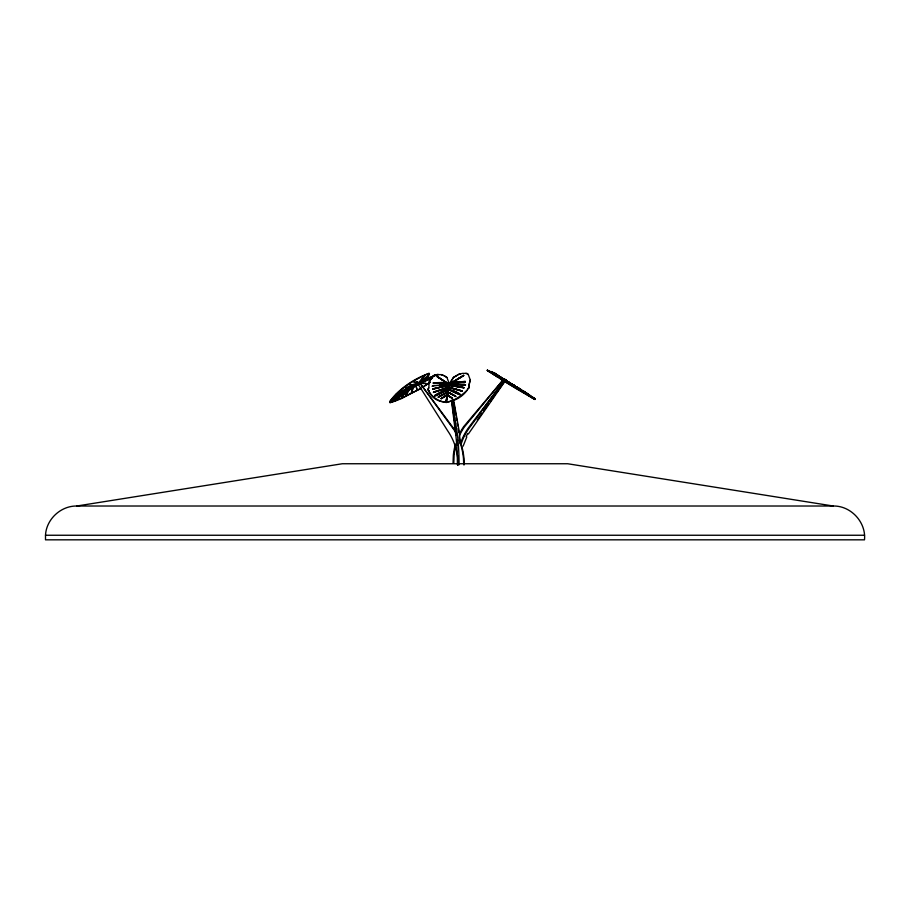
<?xml version="1.0" encoding="UTF-8"?>
<svg xmlns="http://www.w3.org/2000/svg" width="910" height="910" viewBox="0 0 910 910"><rect width="100%" height="100%" fill="white"/><g stroke="black" fill="none" stroke-linecap="round" stroke-linejoin="round"><path stroke-width="1.36" d="M453.055 462.883L453.339 455.239A62.108 61.971 -90 0 1 455.523 443.989M453.806 462.86L454.09 455.307A61.38 61.243 -90 0 1 455.307 447.845M467.569 388.752L469.014 387.546L467.308 390.003C458.367 402.846 437.232 407.964 428.951 391.63L427.905 389.605L428.781 387.899L429.292 381.347L434.57 374.795L441.111 374.601L444.842 376.16L446.947 377.491L449.29 383.838L453.601 377.206L458.799 374.272L462.61 373.362L467.046 373.418L468.377 374.818L470.254 379.914L468.73 386.215L470.254 379.914M428.951 391.63L427.871 389.287L428.781 387.899M428.394 375.989L429.338 373.783L427.097 377.513L418.907 383.838L390.083 402.641L389.742 402.015L398.045 396.544M457.969 455.683L457.821 465.078M412.401 389.958L412.719 387.194L411.388 392.506L412.401 389.958L412.287 387.137M412.719 387.194L412.639 389.81M447.037 395.315L441.157 398.546L447.026 394.758L446.139 402.334C439.052 401.731 432.466 397.454 428.917 391.323M441.202 398.853L447.06 395.065L447.379 391.994L438.279 396.999L447.379 392.597M447.731 389.878C415.586 407.134 452.85 381.995 447.413 392.301L438.313 397.306M434.98 395.588L447.754 389.651L447.993 387.194L433.467 392.199L448.004 387.705M433.513 392.506L448.027 387.501L448.266 385.066L432.762 388.945L448.266 385.601M448.448 384.202L447.379 383.497L433.41 383.417L433.342 382.803L441.612 382.507L446.912 382.621L446.992 383.247L437.209 376.501L448.414 383.895L448.3 385.374L432.796 389.264M45.5 535.251C46.285 519.269 60.822 505.733 76.815 506.017L833.185 506.017C850.861 505.596 866.263 522.226 864.5 539.823L45.5 539.823L45.5 535.251L864.5 535.251M421.853 385.863L422.058 385.772M446.617 399.956L446.173 402.641L448.414 383.895L449.21 383.212L449.802 384.338L465.488 384.964L464.077 384.179L449.767 384.486L465.488 384.964M447.572 395.293L452.304 398.387L447.538 394.986L446.139 402.334C454.374 401.264 462.223 394.94 467.308 390.003M452.304 398.387L447.618 395.042L448.152 391.96L455.705 396.26L448.129 392.574M448.675 389.833C476.18 403.016 445.923 383.815 448.186 392.267L455.739 396.567M459.698 394.542L448.732 389.605L449.13 387.137L462.189 390.982L449.119 387.66M449.551 385.544L463.986 387.626L449.563 385.01L449.165 387.455L462.223 391.289M463.133 446.184L466.807 436.88M420.033 389.036L395.782 400.627L389.912 402.334L389.662 401.606C398.933 388.752 414.459 378.458 429.054 373.362L429.509 374.09M421.592 387.899L401.788 398.478L392.153 402.174L390.083 402.641L389.833 401.924C398.671 388.809 415.779 378.947 429.054 373.362M412.571 387.705L409.568 389.651L405.587 395.281M404.995 391.96L409.022 389.298L405.758 395.588M449.642 383.94L463.634 375.386L449.642 383.94L453.601 377.206M403.596 394.371L404.813 392.29M429.292 381.347L433.387 375.898L437.289 374.51M505.357 381.404L506.335 380.994L505.186 381.301L505.869 381.79L504.822 380.027L535.262 398.842L534.875 399.456L533.51 398.739L515.288 388.104L487.282 370.177M487.407 370.177L505.414 380.801L494.858 373.316L505.414 380.801M487.214 370.484L488.226 370.598M488.078 371.246L487.487 370.381M488.033 370.905L489.125 371.087M489.171 371.94L488.272 370.939M488.932 371.394L490.115 371.655M490.41 371.485L534.875 399.456L507.791 381.87M489.921 371.962L491.025 372.201M491.127 372.076L491.605 371.61L502.479 378.162L535.069 399.149L504.732 381.654M491.082 372.509L505.289 380.755L491.082 372.509L503.708 379.857L504.595 379.538M490.831 372.509L491.559 372.486M491.832 372.565L490.854 371.416M492.628 373.066L492.97 372.406M492.913 373.282L492.026 372.247M491.514 372.008L494.187 373.146M491.366 372.804L494.198 374.021M494.05 375.011L489.364 371.633M494.903 374.613L493.095 372.975M496.746 376.74L494.232 374.704M494.005 374.328L498.771 376.774M498.987 377.206L495.097 374.306M494.005 373.453L499.442 376.33M505.562 381.062L501.217 378.878L501.592 378.264L504.083 379.242M499.249 376.638L502.479 378.162M498.578 377.081L502.297 379.345L502.809 378.674M501.217 378.878L502.661 379.095L499.18 376.899M502.252 380.141L496.928 376.421M504.208 380.152L504.902 379.334L505.926 379.618L504.72 380.312L510.362 383.19M505.926 379.618L504.447 380.653L502.297 379.345M505.573 381.301L505.983 380.71L494.858 373.316M505.767 381.404L505.767 380.994M506.085 381.21L510.555 382.882M506.529 381.051L514.969 386.079L506.722 381.051M506.153 381.301L507.496 382.132L507.985 381.563M507.666 382.189L515.162 385.772L514.582 386.466C501.865 378.412 537.23 398.534 511.454 384.532M507.496 382.132L510.726 384.748L507.871 382.359L508.269 381.779M511.488 384.168L521.646 391.368L521.908 390.788L519.439 389.082M510.453 385.192L510.92 384.441M508.042 382.416L520.327 389.014M516.243 388.104L511.295 384.475L511.602 383.804M515.014 386.34L525.172 393.393L521.908 390.788M518.757 389.082L527.72 393.814L514.946 386.693L515.356 386.113M511.113 384.316L515.526 386.318M517.892 388.82L511.295 384.475M525.172 393.393L519.257 389.389L527.72 393.814M514.582 386.466L525.184 392.096L514.946 386.693M519.781 389.412L525.184 392.096M521.498 390.97L518.95 388.775M527.527 394.132L523.057 391.095M519.257 389.389L530.007 395.361M523.853 391.8L528.312 395.202L523.443 391.55M528.312 395.202L525.502 392.915M523.011 391.505L519.348 389.423L526.048 393.029M400.616 395.008L397.727 398.853L401.173 395.065L404.984 392.597L401.503 397.306L405.45 392.301L409.216 389.878M468.411 433.945L504.982 381.301L504.129 380.63L469.526 426.392A57.569 57.444 90 0 0 460.335 444.114M418.816 383.815L418.168 384.486L418.873 383.974M477.204 419.988L482.072 413.129M483.699 410.854L488.556 403.995M490.183 401.72L495.051 394.86M496.667 392.585L504.777 381.165L503.23 379.982M504.129 380.63L470.129 426.835A56.841 56.716 -90 0 0 461.051 444.342M456.581 433.149A62.108 55.726 -90 0 0 454.75 429.918L419.817 382.917L454.363 430.328A61.38 55.078 -90 0 1 456.172 433.524M459.322 435.924A61.38 61.243 -90 0 1 464.225 427.143L503.105 379.879L463.599 426.733A62.108 61.971 -90 0 0 459.732 433.331M418.475 384.316L417.303 384.236L428.223 375.671M410.217 384.282C406.929 384.862 417.019 385.328 418.168 383.337L418.088 382.427L416.552 381.859L418.429 383.042L424.822 375.693L417.883 383.94L429.463 377.491L438.597 374.51M418.736 383.519L419.817 382.917M441.157 398.546L446.992 395.008M410 388.65L417.292 383.838L418.589 384.236L416.188 385.374M408.681 389.525L405.166 392.267L394.838 396.567L404.7 392.574L389.912 402.334L400.787 395.315M411.968 387.353L409.193 389.605L396.146 394.235M411.297 386.136C423.81 383.337 401.856 391.163 400.411 391.289L412.139 387.66M416.78 384.179L415.699 385.317L404.995 387.933L415.347 385.544M403.574 392.995L389.742 402.015L401.173 395.065M405.883 391.493L418.566 383.212M430.339 382.337L422.558 387.296L430.168 382.018M405.28 391.994L409.568 389.651M412.89 387.501L415.836 385.601L415.529 385.01L411.513 385.988M451.167 383.337L451.565 382.427L465.272 381.449L465.351 382.063L451.167 383.337L449.597 385.317L464.032 387.933M463.634 375.386L449.802 383.838L446.105 402.015L449.21 383.212L449.29 383.838M451.565 382.427L451.644 383.042L463.668 375.693M438.279 396.999L447.345 392.29M454.5 377.002L457.195 375.386M418.907 383.838L434.275 375.432M434.946 395.281L447.686 389.571M460.483 373.783L457.685 374.84M421.262 382.393L424.936 380.789M431.238 378.423L420.204 383.247L426.028 383.417L419.612 383.497M420.636 382.575L425.766 380.369M418.236 383.986L432.352 377.912M401.287 392.085L397.431 393.7L401.196 392.199M396.316 394.542L402.743 391.857M400.957 395.042L393.473 398.387L400.582 395.293M432.261 386.067L448.368 384.236M401.264 393.37L403.744 392.426M401.094 393.541L403.392 392.688M433.467 392.199L447.97 387.398M432.296 386.375L433.922 385.556M409.102 384.964L416.951 384.486M406.19 388.979L408.499 388.331M438.028 374.363L435.469 374.954M432.762 388.945L448.232 385.294M465.806 373.362L468.024 374.124M76.815 506.017L342.308 463.747L567.692 463.747L833.185 506.017M451.087 382.723L465.272 381.449M451.644 383.042L465.351 382.063M414.892 384.009L413.117 384.486M448.425 384.395L439.735 384.964M433.41 383.417L446.992 383.247M449.767 384.02L458.276 384.486M433.342 382.803L447.299 382.882L447.379 383.497M415.87 383.929L417.474 384.543M416.894 382.484L413.822 382.063L418.168 383.337M417.713 384.395L418.759 384.543M449.517 385.237L463.986 387.626M443.602 375.432L441.111 374.601M449.085 387.353L462.189 390.982M465.454 384.657L463.975 384.589M505.539 380.232L494.665 373.623M459.664 394.235L455.011 391.539L448.732 389.605M501.592 378.264L503.128 378.867M448.084 392.255L455.705 396.26M417.826 382.723L416.257 382.052L416.598 382.678M502.434 379.299L503.708 379.857M506.665 381.449L508.189 382.166M508.235 382.109L515.162 385.772M452.27 398.079L447.618 395.042M514.776 386.159L519.781 388.968M515.14 386.386L519.974 389.105M515.333 386.625L520.133 389.321M519.587 389.287L525.002 392.415M491.275 372.201L502.752 378.878M503.901 379.55L505.789 380.653M525.855 393.336L529.813 395.668M502.297 378.469L535.262 398.842M507.871 382.359L510.954 384.27M523.659 392.108L535.069 399.149L523.728 392.13L525.309 393.234M437.209 376.501L448.71 383.986L437.244 376.808M502.661 379.095L505.289 380.755M521.692 390.663L525.354 393.075M521.646 391.368L518.086 388.513M523.261 391.857L525.093 393.097M505.368 380.994L506.051 381.472M505.186 381.301L505.869 381.79M418.213 384.35L447.902 431.158A54.964 49.311 90 0 1 457.832 459.129L458.06 464.771M418.429 383.042L417.462 384.145M449.256 383.519L448.835 382.587M415.665 385.294L416.916 389.264L416.018 385.066M468.695 385.897L469.048 387.853M453.521 399.41L458.959 429.918A62.108 12.069 -90 0 1 460.289 443.534M453.726 402.425L455.887 414.88M456.376 417.644L456.854 420.42M457.332 423.184L457.821 425.948M452.202 399.49L456.877 431.158A54.964 10.67 90 0 1 459.027 459.129L459.072 464.771M458.196 428.326L458.469 430.328A61.38 11.921 90 0 1 458.742 432.443M452.122 403.232L452.668 407.396M453.043 410.16L453.589 414.323M453.953 417.099L454.511 421.262M454.875 424.037L455.421 428.189M451.485 400.707L455.137 430.021A56.841 11.045 90 0 1 457.355 458.947L457.411 464.771M456.991 381.859L457.036 382.678M446.947 377.491L444.842 376.16M441.612 382.507L441.634 383.326M428.928 390.39L428.963 391.072M464.225 464.794L463.975 458.424A62.108 55.726 -90 0 0 459.675 439.974M463.725 464.783L463.486 458.492A61.38 55.078 -90 0 0 459.243 440.269M457.912 464.771L457.855 458.867A57.569 11.182 -90 0 0 457.764 455.353M456.001 432.432A57.569 11.182 -90 0 1 456.376 435.435M456.809 439.61A57.569 11.182 -90 0 1 457.252 445.058M459.22 436.846A61.38 11.921 90 0 1 459.527 440.269M466.136 436.561A54.964 54.839 -90 0 1 467.763 433.592"/></g></svg>
